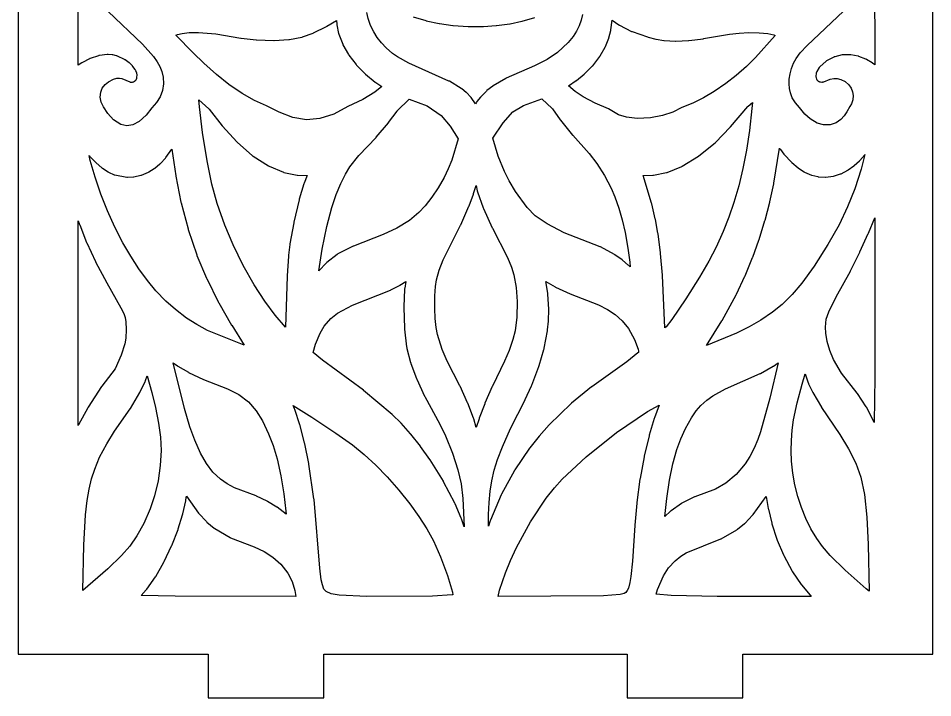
# Model space of a CAD drawing. Header units: millimetres. Extents: x 0 to 63, y 0 to 126.
# Drawn here: x 0 to 63.3, y 0 to 47 of the extents above; entities that cross this region are included whole.
import ezdxf

# ---------------------------------------------------------------- set-up
doc = ezdxf.new("R2010")
doc.units = ezdxf.units.MM
doc.layers.add('CUT', color=1, linetype='Continuous')

msp = doc.modelspace()

# ---------------------------------------------------------------- linework, layer by layer
at = {"layer": 'CUT'}
for points in [[(13.134, 123), (0, 123), (0, 3), (13.134, 3), (13.134, 0), (21.134, 0), (21.134, 3), (42.134, 3), (42.134, 0), (50.134, 0), (50.134, 3), (63.2679, 3), (63.2679, 123), (50.134, 123), (50.134, 126), (42.134, 126), (42.134, 123), (21.134, 123), (21.134, 126), (13.134, 126)], [(17.172, 40.9177), (16.3415, 41.3006), (15.4995, 41.7788), (14.5736, 42.406), (13.7087, 43.0848), (12.832, 43.861), (12.0928, 44.5825), (10.9085, 45.8047), (11.0258, 45.8487), (11.3414, 45.9278), (11.813, 45.9848), (12.4597, 45.9997), (13.6717, 45.9061), (15.3912, 45.5971), (15.4105, 45.5942), (16.447, 45.4744), (16.4728, 45.4726), (17.6721, 45.4346), (17.7017, 45.4351), (18.7181, 45.5005), (18.7554, 45.5051), (19.6196, 45.6674), (19.6444, 45.6731), (19.6688, 45.6809), (20.406, 45.9507), (20.4359, 45.9635), (21.3344, 46.4044), (21.3591, 46.418), (22.025, 46.8247), (22.0311, 46.5784), (22.0329, 46.552), (22.0372, 46.5256), (22.1634, 45.9184), (22.1695, 45.8944), (22.1776, 45.871), (22.4463, 45.1827), (22.4652, 45.1431), (22.8561, 44.4597), (22.8775, 44.4274), (23.3772, 43.7685), (23.4007, 43.7409), (23.9955, 43.1265), (24.022, 43.1022), (24.6985, 42.5518), (24.7266, 42.5315), (25.1459, 42.2632), (24.6699, 41.8676), (23.8438, 41.3576), (22.809, 40.8647), (21.8334, 40.3562), (20.8546, 40.034), (19.9346, 39.9632), (19.0038, 40.1144), (18.0601, 40.4896)], [(40.8259, 40.7024), (39.9248, 41.1031), (39.0921, 41.5448), (38.529, 41.922), (38.0579, 42.3043), (38.6054, 42.668), (38.6254, 42.6826), (39.1585, 43.1026), (39.1852, 43.1263), (39.7152, 43.656), (39.7417, 43.6863), (40.2348, 44.332), (40.2577, 44.3667), (40.6071, 44.9865), (40.6241, 45.022), (40.8531, 45.5939), (40.8647, 45.6293), (40.9977, 46.139), (41.0045, 46.173), (41.0971, 46.8406), (41.5538, 46.5126), (41.5747, 46.4989), (41.5966, 46.487), (42.4363, 46.071), (42.4711, 46.0564), (43.5419, 45.6807), (43.5701, 45.6723), (44.1029, 45.5404), (44.1273, 45.5355), (44.6581, 45.4485), (44.6879, 45.445), (45.4662, 45.3937), (45.4999, 45.3934), (46.361, 45.4305), (46.3872, 45.4327), (47.403, 45.5635), (47.4172, 45.5656), (49.2066, 45.8807), (49.8845, 45.9516), (50.5511, 45.9833), (51.2611, 45.9718), (51.8694, 45.9105), (52.2818, 45.8194), (52.3586, 45.7912), (51.0009, 44.2685), (50.3733, 43.6479), (49.6672, 43.0211), (48.9492, 42.4564), (48.1521, 41.9106), (47.4122, 41.4768), (46.6635, 41.1064), (45.9079, 40.8002), (45.2936, 40.4864), (44.5681, 40.2424), (43.7474, 40.0952), (42.8218, 40.056), (42.0714, 40.1385), (41.5382, 40.3049)], [(15.1386, 38.4043), (16.2118, 37.4743), (16.2425, 37.4512), (17.3186, 36.7633), (17.3522, 36.7455), (18.3469, 36.3289), (18.3815, 36.3181), (19.2898, 36.1276), (19.3226, 36.124), (19.9907, 36.111), (19.7795, 35.5688), (19.762, 35.5183), (19.4429, 34.4669), (19.4302, 34.4193), (19.0678, 32.8768), (19.0587, 32.8322), (18.7986, 31.3702), (18.7915, 31.323), (18.7018, 30.5885), (18.6968, 30.5349), (18.6107, 29.164), (18.6095, 29.1393), (18.4819, 25.6233), (17.7787, 26.4552), (17.0585, 27.407), (16.3106, 28.5472), (15.5534, 29.8847), (14.8635, 31.305), (14.2977, 32.6663), (13.771, 34.1772), (13.3993, 35.5044), (13.0626, 37.1187), (12.7532, 39.0874), (12.5463, 40.8597), (12.4874, 41.3266), (13.1934, 40.7198), (13.2088, 40.6984), (14.1052, 39.5297), (14.1261, 39.5047), (15.1128, 38.4296)], [(28.1446, 33.9969), (27.7242, 33.545), (27.0774, 32.9959), (26.1843, 32.4719), (25.2435, 32.0331), (23.1951, 31.2172), (23.1801, 31.2104), (22.0991, 30.6769), (22.0775, 30.6647), (22.0565, 30.6498), (21.3571, 30.0971), (21.3252, 30.0678), (20.7971, 29.5106), (21.0151, 31.0002), (21.3411, 32.5888), (21.7048, 33.8995), (22.0045, 34.7863), (22.31, 35.5437), (22.6358, 36.2007), (22.9398, 36.7006), (23.5519, 37.4949), (24.7501, 38.7304), (24.7659, 38.7478), (25.604, 39.7381), (25.6208, 39.7593), (26.204, 40.5542), (26.2204, 40.5784), (27.0373, 41.3777), (28.2963, 40.9164), (29.251, 40.2462), (29.8822, 39.5219), (30.4301, 38.6322), (29.987, 37.1755), (29.7461, 36.5678), (29.4548, 35.9573), (29.0599, 35.259), (28.6196, 34.5997)], [(41.9857, 32.1681), (42.1777, 31.083), (42.3021, 30.1109), (42.3249, 29.7806), (42.2401, 29.878), (42.2077, 29.9103), (41.8012, 30.2611), (41.7785, 30.2789), (41.275, 30.6272), (41.2522, 30.6411), (40.2731, 31.1656), (40.2509, 31.176), (37.7801, 32.151), (36.588, 32.7567), (35.7728, 33.3114), (35.2045, 33.8839), (34.4015, 34.9899), (33.9654, 35.7305), (33.6335, 36.3815), (33.1973, 37.4494), (32.8372, 38.6919), (33.5563, 39.7442), (34.2247, 40.4948), (34.9476, 40.945), (36.2144, 41.409), (36.9375, 40.7437), (36.954, 40.7189), (37.4982, 39.9534), (37.5129, 39.9337), (38.345, 38.9022), (38.3579, 38.8871), (39.5003, 37.6185), (40.0394, 36.9237), (40.568, 36.1035), (41.0213, 35.2289), (41.2811, 34.6189), (41.5513, 33.8565), (41.7852, 33.0422)], [(44.4355, 30.7539), (44.2624, 32.0665), (44.2557, 32.1091), (44.0803, 33.0692), (44.0716, 33.1109), (43.8295, 34.1351), (43.8164, 34.184), (43.2253, 36.1094), (43.9105, 36.1225), (43.9422, 36.1259), (44.8564, 36.3115), (44.8901, 36.3216), (45.9127, 36.7369), (45.9442, 36.7528), (47.0634, 37.4366), (47.0922, 37.457), (48.2091, 38.3723), (48.2342, 38.3955), (49.2504, 39.4403), (49.2745, 39.4679), (50.4702, 40.8836), (50.4881, 40.8972), (50.8029, 41.1572), (50.7552, 40.7418), (50.5903, 39.2079), (50.3862, 37.8663), (50.138, 36.5869), (49.8492, 35.3794), (49.514, 34.2274), (49.1685, 33.2261), (48.7759, 32.2436), (48.2777, 31.1573), (47.7703, 30.1762), (47.1334, 29.0641), (46.1907, 27.5683), (45.2264, 26.1567), (44.8201, 25.6362), (44.7384, 25.5623), (44.5719, 29.185), (44.5694, 29.2227), (44.4399, 30.7139)], [(47.6141, 24.3456), (48.6854, 26.0612), (48.7004, 26.0866), (49.6664, 27.8604), (49.681, 27.8891), (50.2689, 29.137), (50.2806, 29.1636), (50.8069, 30.4358), (50.8178, 30.4639), (51.243, 31.6421), (51.2532, 31.6728), (51.6627, 32.9938), (51.672, 33.0268), (51.9916, 34.2508), (51.9995, 34.284), (52.2692, 35.5312), (52.2773, 35.5738), (52.6708, 37.9871), (52.6981, 37.9406), (52.7277, 37.8964), (52.9707, 37.5774), (52.997, 37.5464), (53.4994, 37.0195), (53.523, 36.9971), (53.9587, 36.6271), (53.987, 36.6063), (54.3733, 36.3586), (54.4049, 36.3417), (54.8837, 36.1349), (54.915, 36.1244), (55.3223, 36.026), (55.3531, 36.0212), (55.8469, 35.9904), (55.8798, 35.9915), (56.373, 36.0543), (56.4053, 36.0614), (56.8918, 36.2162), (56.9237, 36.2296), (57.3974, 36.4748), (57.4262, 36.4923), (57.8068, 36.7645), (57.8327, 36.7856), (58.1965, 37.1184), (58.2219, 37.1443), (58.5654, 37.5368), (58.5805, 37.5569), (58.3243, 36.5432), (57.8782, 35.1778), (57.3787, 33.9426), (56.7842, 32.7038), (56.019, 31.331), (55.0668, 29.8247), (54.2177, 28.6592), (53.5502, 27.8801), (52.8561, 27.1963), (52.1864, 26.6443), (51.3837, 26.0943), (50.5794, 25.6349), (49.6875, 25.2006)], [(5.7067, 34.824), (5.3096, 35.9895), (4.9812, 37.1472), (4.9036, 37.4945), (4.9338, 37.4556), (4.9569, 37.4287), (5.3592, 37.0046), (5.3825, 36.9827), (5.7898, 36.6336), (5.8186, 36.6119), (6.2107, 36.3595), (6.2395, 36.3439), (6.6432, 36.1609), (6.6857, 36.1473), (7.5116, 35.986), (7.5536, 35.9829), (7.9678, 36.0029), (7.9983, 36.0068), (8.4889, 36.1176), (8.5222, 36.1284), (8.9993, 36.3322), (9.0299, 36.3483), (9.4123, 36.5883), (9.4402, 36.6085), (9.8043, 36.9111), (9.8321, 36.9372), (10.1741, 37.3018), (10.2096, 37.346), (10.6122, 37.9275), (10.8903, 36.0876), (10.8975, 36.0468), (11.2542, 34.2717), (11.2653, 34.224), (11.7456, 32.4119), (11.7599, 32.364), (12.3487, 30.6252), (12.3645, 30.5833), (13.0184, 29.0096), (13.0349, 28.9735), (13.8543, 27.3215), (13.8703, 27.2918), (14.7524, 25.7652), (14.7641, 25.7458), (15.6387, 24.3842), (13.094, 25.3947), (12.3496, 25.7925), (11.6325, 26.2514), (10.8697, 26.8314), (10.2167, 27.4145), (9.5247, 28.133), (8.9351, 28.84), (8.3468, 29.6437), (7.7802, 30.517), (7.2411, 31.4475), (6.6796, 32.537), (6.1658, 33.6678)], [(34.1156, 29.7603), (34.2774, 29.2371), (34.4478, 28.3583), (34.5169, 27.389), (34.4954, 26.3109), (34.3731, 25.3706), (34.2265, 24.7706), (33.9618, 23.9985), (33.6469, 23.2596), (32.8044, 21.5287), (32.795, 21.5084), (32.2877, 20.3564), (32.276, 20.3281), (31.891, 19.3257), (31.8767, 19.2847), (31.6882, 18.6838), (31.5087, 19.2823), (31.492, 19.3315), (31.1, 20.3554), (31.0857, 20.3896), (30.5678, 21.5344), (30.5562, 21.5587), (29.6842, 23.2689), (29.3284, 24.0825), (29.0001, 25.1214), (28.9089, 25.5914), (28.8397, 26.212), (28.8119, 26.9057), (28.823, 27.7846), (28.8717, 28.4232), (28.9448, 28.8873), (29.1215, 29.5526), (29.4052, 30.2842), (30.5999, 32.6599), (30.6124, 32.6867), (31.1795, 33.9734), (31.1939, 34.009), (31.4892, 34.805), (31.5039, 34.8493), (31.6687, 35.4027), (31.7602, 35.0416), (31.7799, 34.9763), (32.1717, 33.872), (32.1904, 33.8254), (32.7866, 32.4857), (32.8006, 32.4566), (33.8431, 30.4303)], [(6.1167, 28.6882), (6.124, 28.6751), (7.1031, 26.9529), (7.2959, 26.558), (7.3933, 26.2881), (7.4466, 25.9899), (7.4622, 25.4609), (7.4358, 24.8512), (7.3763, 24.4729), (7.1225, 23.6724), (6.6959, 22.7354), (5.7715, 21.5373), (5.7512, 21.5084), (4.8274, 20.0808), (4.8071, 20.0466), (4.1727, 18.867), (4.146, 18.8099), (4.1454, 18.8082), (4.1496, 32.9777), (4.2393, 32.7196), (4.2491, 32.6933), (4.7296, 31.4776), (4.7431, 31.4462), (5.3312, 30.169), (5.3454, 30.1405)], [(59.2526, 22.1726), (59.2243, 19.0218), (58.7012, 20.0538), (58.672, 20.1043), (58.061, 21.0247), (58.0413, 21.0518), (56.9492, 22.4406), (56.4104, 23.3822), (56.1517, 24.0059), (55.9705, 24.6188), (55.8697, 25.1987), (55.8474, 25.6184), (55.9015, 26.1611), (56.0825, 26.6722), (56.5928, 27.7091), (57.5708, 29.4914), (57.5813, 29.5115), (58.2241, 30.8092), (58.2326, 30.8272), (58.8096, 32.0998), (58.8183, 32.1198), (59.257, 33.1871)], [(27.1518, 23.1447), (27.1635, 23.1109), (27.5509, 22.0752), (27.5697, 22.0303), (28.1147, 20.859), (28.1289, 20.8306), (29.1627, 18.9039), (29.5474, 18.1044), (30.035, 16.916), (30.4032, 15.762), (30.6364, 14.7815), (30.7633, 13.7768), (30.8524, 11.8161), (30.6651, 12.3696), (30.6466, 12.4181), (30.2215, 13.4098), (30.2023, 13.4503), (29.4286, 14.9273), (29.4101, 14.9597), (28.4869, 16.4435), (28.4722, 16.4658), (27.8299, 17.374), (27.8175, 17.3906), (27.1576, 18.2297), (27.143, 18.2472), (26.4825, 18.989), (26.4651, 19.0073), (25.8889, 19.5632), (25.8735, 19.5769), (23.8879, 21.2424), (23.8748, 21.2527), (21.0442, 23.3464), (20.3915, 23.8675), (20.5583, 24.4507), (20.878, 25.1986), (21.1731, 25.6965), (21.632, 26.2084), (22.086, 26.5748), (23.125, 27.1302), (25.7567, 28.1875), (25.7747, 28.1957), (26.3772, 28.5067), (26.3957, 28.5172), (26.8115, 28.7834), (26.7355, 28.3258), (26.7282, 28.2714), (26.7242, 28.2161), (26.6741, 27.0555), (26.6737, 26.9872), (26.7163, 25.5567), (26.7184, 25.5165), (26.7222, 25.4766), (26.8645, 24.2636), (26.8736, 24.2042), (26.8865, 24.1466), (27.1416, 23.1798)], [(38.1877, 27.9306), (40.139, 27.1629), (40.7709, 26.8353), (41.2991, 26.4866), (41.7911, 26.0549), (42.2277, 25.5154), (42.6463, 24.7572), (42.8908, 24.0962), (42.9137, 23.9529), (42.9116, 23.904), (42.9027, 23.877), (42.8754, 23.8385), (42.1048, 23.2297), (39.6741, 21.4934), (39.6608, 21.4834), (38.2752, 20.3562), (38.2566, 20.3397), (36.7377, 18.875), (36.7199, 18.8565), (36.0408, 18.0915), (36.028, 18.0764), (35.3977, 17.2846), (35.3792, 17.2595), (34.3557, 15.7535), (34.3321, 15.715), (33.4301, 14.0754), (33.4041, 14.0216), (32.6722, 12.2829), (32.6532, 12.2322), (32.5305, 11.8585), (32.5308, 12.6625), (32.57, 13.4986), (32.6461, 14.2701), (32.7646, 15.0016), (32.9322, 15.7221), (33.1566, 16.4583), (33.4943, 17.3536), (34.0543, 18.6019), (35.0667, 20.6023), (35.0758, 20.621), (35.5098, 21.5629), (35.5259, 21.6013), (36.0225, 22.9002), (36.0415, 22.9574), (36.3651, 24.0838), (36.3748, 24.1211), (36.3829, 24.1596), (36.6064, 25.3689), (36.6169, 25.4423), (36.6753, 26.032), (36.6793, 26.092), (36.7029, 26.7875), (36.7033, 26.8306), (36.7018, 26.8739), (36.642, 27.895), (36.6387, 27.9369), (36.6333, 27.9785), (36.5112, 28.7822), (37.1364, 28.4016), (37.1611, 28.3886), (38.1793, 27.934)], [(15.2574, 20.9513), (15.9282, 20.4498), (16.4655, 19.8358), (16.8974, 19.1308), (17.3233, 18.2428), (17.6316, 17.4321), (17.9072, 16.5065), (18.1726, 15.3488), (18.3807, 14.1049), (18.5156, 12.9002), (18.524, 12.6902), (17.9198, 13.167), (17.8944, 13.1845), (17.2505, 13.5753), (17.2301, 13.5862), (16.4788, 13.9412), (16.4643, 13.9473), (14.9623, 14.5201), (14.4496, 14.7961), (13.9929, 15.1143), (13.4718, 15.6022), (13.0143, 16.1934), (12.5998, 16.9156), (12.2116, 17.7994), (11.8797, 18.7382), (11.5082, 19.9924), (10.7244, 23.1618), (11.0139, 22.9452), (11.0369, 22.9298), (11.7705, 22.4995), (11.7878, 22.4905), (12.8128, 22.0057), (12.8255, 22.0002), (14.4797, 21.3511)], [(45.1622, 12.9239), (45.1331, 12.9004), (44.7332, 12.5341), (44.8701, 13.7707), (45.0617, 15.0446), (45.2977, 16.1596), (45.5709, 17.1497), (45.8426, 17.9031), (46.1638, 18.6082), (46.5754, 19.3464), (46.91, 19.8349), (47.2161, 20.1932), (47.6294, 20.5711), (48.0437, 20.867), (48.9274, 21.3488), (51.3328, 22.4153), (51.3504, 22.4241), (52.2343, 22.9166), (52.257, 22.931), (52.5736, 23.1574), (51.9918, 20.7116), (51.3551, 18.3828), (51.1694, 17.8503), (50.9097, 17.244), (50.6148, 16.6854), (50.2885, 16.1794), (49.6598, 15.4316), (48.9456, 14.8331), (48.2316, 14.4273), (46.8146, 13.8942), (46.7946, 13.8852), (45.9145, 13.4423), (45.8865, 13.4257)], [(9.6704, 14.9972), (9.4339, 13.9641), (9.1287, 13.0678), (8.6754, 12.0427), (8.2108, 11.1988), (7.7156, 10.4755), (7.149, 9.833), (6.203, 8.9016), (4.4624, 7.402), (4.5301, 10.5354), (4.6528, 12.6409), (4.769, 13.6345), (4.904, 14.4129), (5.0746, 15.1273), (5.2847, 15.794), (5.6269, 16.6263), (6.1154, 17.5533), (6.6655, 18.4253), (7.7421, 19.9786), (7.7591, 20.0051), (8.4153, 21.105), (8.4392, 21.1502), (8.7771, 21.8647), (8.7924, 21.8995), (8.8059, 21.9367), (8.91, 22.2494), (9.2394, 21.0926), (9.5011, 20.06), (9.7126, 18.9917), (9.8353, 18.0146), (9.8744, 17.0938), (9.8228, 16.0643)], [(53.4889, 17.7892), (53.5431, 18.5076), (53.6401, 19.2107), (53.8935, 20.3947), (54.2312, 21.6851), (54.4528, 22.3912), (54.6573, 21.7789), (54.6705, 21.7426), (54.6853, 21.7083), (54.9522, 21.1414), (54.9739, 21.0999), (55.564, 20.0855), (55.5813, 20.0578), (56.8463, 18.1934), (57.4508, 17.2059), (57.9444, 16.2137), (58.2902, 15.2362), (58.5442, 14.0535), (58.7137, 12.4712), (58.8022, 10.6034), (58.8777, 7.3611), (58.6664, 7.5201), (57.2109, 8.8285), (56.1714, 9.835), (55.6355, 10.4582), (55.2512, 11), (54.8449, 11.6785), (54.4899, 12.394), (54.1867, 13.1423), (53.9361, 13.9178), (53.7388, 14.7151), (53.5959, 15.5294), (53.508, 16.3582), (53.4776, 17.071)], [(21.6516, 7.1798), (21.3029, 7.3335), (21.151, 7.5031), (21.0388, 7.8008), (20.9597, 8.1543), (20.8634, 8.9636), (20.4604, 13.6955), (20.4543, 13.7487), (20.1052, 16.1513), (20.0967, 16.1999), (19.82, 17.5536), (19.8103, 17.5953), (19.4927, 18.8146), (19.4788, 18.8618), (19.124, 19.9289), (19.1049, 19.9794), (19.0133, 20.1945), (20.306, 19.3956), (21.9776, 18.2908), (23.1156, 17.4766), (23.9274, 16.81), (24.732, 16.0709), (25.5153, 15.2752), (26.3368, 14.3525), (27.0982, 13.4008), (27.7222, 12.5299), (28.2678, 11.6702), (28.7198, 10.8432), (29.2107, 9.7278), (29.6872, 8.4393), (30.0378, 7.3048), (30.0728, 7.1218), (30.0193, 7.1087), (28.6524, 7.0237), (24.1057, 7.0054), (22.1915, 7.0848)], [(42.5072, 9.4503), (42.3916, 8.3774), (42.3178, 7.9616), (42.214, 7.5839), (42.1345, 7.404), (42.0456, 7.2792), (41.9304, 7.204), (41.6405, 7.1257), (40.4976, 7.0329), (33.213, 7.0015), (33.3043, 7.431), (33.6988, 8.6323), (34.0507, 9.4925), (34.4638, 10.3793), (35.4385, 12.1628), (36.5311, 13.8035), (37.0899, 14.5144), (37.6201, 15.1059), (39.2924, 16.6627), (41.3999, 18.3304), (43.5266, 19.7781), (44.3494, 20.2266), (44.0163, 19.3471), (44.001, 19.3018), (43.6507, 18.1436), (43.6387, 18.0993), (43.3053, 16.7009), (43.2962, 16.6573), (43.0207, 15.1461), (43.0142, 15.1047), (42.8003, 13.4986), (42.796, 13.4605), (42.658, 11.933), (42.6559, 11.9058)], [(11.5998, 13.6886), (11.6301, 13.9293), (12.4656, 12.7676), (12.4981, 12.7282), (13.0277, 12.1709), (13.0536, 12.1464), (13.5556, 11.7281), (13.5886, 11.7045), (14.655, 11.0707), (14.6881, 11.0546), (16.3203, 10.4319), (17.0084, 10.1047), (17.6011, 9.7266), (18.1646, 9.2361), (18.653, 8.6189), (18.9539, 8.0347), (19.1436, 7.4086), (19.2004, 7), (10.8432, 7.0095), (8.5094, 7.0683), (8.8588, 7.4553), (8.8896, 7.4941), (9.4855, 8.3526), (9.5075, 8.3874), (10.0741, 9.3799), (10.0925, 9.415), (10.6048, 10.4889), (10.6221, 10.5288), (11.0553, 11.6314), (11.072, 11.6792), (11.3706, 12.6413), (11.3874, 12.705), (11.5865, 13.6113), (11.5939, 13.6496)], [(54.1992, 7.7947), (54.7847, 7.0846), (54.8016, 7.0655), (54.864, 7.0002), (48.3655, 7.0034), (45.1823, 7.0611), (44.1278, 7.1588), (44.2233, 7.4895), (44.6431, 8.423), (44.9885, 8.9697), (45.4435, 9.4711), (45.8307, 9.7962), (46.2151, 10.0272), (48.6076, 10.9749), (48.6361, 10.9888), (49.7214, 11.6171), (49.7553, 11.6407), (50.2566, 12.0529), (50.2839, 12.0783), (50.8084, 12.6298), (50.8391, 12.6666), (51.7532, 13.9152), (51.8908, 13.0875), (51.9016, 13.0334), (52.1263, 12.076), (52.1438, 12.0136), (52.4904, 10.9534), (52.5109, 10.8987), (52.9481, 9.8745), (52.9711, 9.8267), (53.5523, 8.7535), (53.5768, 8.7131), (54.1759, 7.8259)]]:
    msp.add_lwpolyline(points, close=True, dxfattribs=at)
for points in [[(6.2134, 47.4339), (8.5892, 45.1779), (9.3592, 44.3333), (9.6198, 43.97), (9.8027, 43.635), (9.9263, 43.3054), (10.0177, 42.8992), (10.0486, 42.4414), (9.9813, 41.9852), (9.8202, 41.5478), (9.572, 41.1421), (9.2443, 40.7824), (8.8452, 40.2642), (8.3688, 39.8487), (7.9236, 39.6131), (7.5154, 39.5466), (7.1043, 39.6416), (6.5819, 39.959), (6.1874, 40.3876), (5.9072, 40.8459), (5.734, 41.1744), (5.6653, 41.517), (5.7002, 41.8591), (5.8116, 42.1317), (6.0075, 42.3872), (6.2358, 42.5725), (6.5908, 42.763), (6.8188, 42.8385), (7.001, 42.8412), (7.1599, 42.7995), (7.7097, 42.578), (7.7375, 42.5682), (7.7663, 42.5612), (7.7955, 42.5569), (7.825, 42.5556), (7.8545, 42.5569), (7.8838, 42.5611), (7.9125, 42.568), (7.9404, 42.5776), (7.9672, 42.59), (8.0404, 42.6277), (8.0651, 42.6419), (8.0883, 42.6583), (8.1098, 42.6769), (8.1295, 42.6972), (8.1472, 42.7194), (8.1626, 42.743), (8.1758, 42.768), (8.1865, 42.7941), (8.1947, 42.821), (8.2002, 42.8486), (8.2032, 42.8767), (8.2141, 43.0665), (8.2142, 43.0962), (8.2115, 43.1258), (8.2057, 43.1551), (8.197, 43.1836), (8.1386, 43.3454), (8.1276, 43.372), (8.1139, 43.3974), (8.0979, 43.4214), (7.9285, 43.651), (7.9117, 43.6718), (7.893, 43.6911), (7.7122, 43.862), (7.6809, 43.8879), (7.3898, 44.0973), (7.3666, 44.1124), (7.3422, 44.1254), (6.854, 44.3568), (6.825, 44.3688), (6.795, 44.3777), (6.5525, 44.4369), (6.5276, 44.442), (6.5022, 44.4449), (6.2113, 44.4667), (6.1813, 44.4675), (6.1516, 44.4654), (5.6132, 44.4016), (5.5817, 44.3962), (5.5508, 44.3876), (4.9826, 44.1962), (4.96, 44.1876), (4.9382, 44.1774), (4.4338, 43.9138), (4.4047, 43.8964), (4.1452, 43.722), (4.1484, 50.0166)], [(59.251, 50.1277), (59.257, 43.7607), (59.1012, 43.8823), (59.0689, 43.9043), (58.6892, 44.1291), (58.667, 44.1411), (58.6437, 44.1512), (58.162, 44.3381), (58.135, 44.3472), (58.1072, 44.3538), (57.6131, 44.4465), (57.5829, 44.4505), (57.5524, 44.4517), (57.0627, 44.4462), (57.0283, 44.4439), (56.9943, 44.4378), (56.4993, 44.3196), (56.4749, 44.3127), (56.4512, 44.3038), (56.4283, 44.2931), (55.9221, 44.0292), (55.8907, 44.0104), (55.8618, 43.988), (55.473, 43.6467), (55.4501, 43.6243), (55.4296, 43.5997), (55.412, 43.5731), (55.2416, 43.2833), (55.2291, 43.2596), (55.2187, 43.2349), (55.2106, 43.2094), (55.2049, 43.1834), (55.2015, 43.1569), (55.1871, 42.9793), (55.1862, 42.948), (55.1886, 42.9168), (55.1944, 42.8861), (55.2033, 42.8561), (55.233, 42.773), (55.244, 42.7463), (55.2575, 42.7209), (55.2734, 42.6968), (55.2916, 42.6743), (55.312, 42.6536), (55.3342, 42.635), (55.3581, 42.6186), (55.3835, 42.6044), (55.4102, 42.5927), (55.438, 42.5835), (55.4664, 42.5771), (55.4953, 42.5733), (55.585, 42.5659), (55.6132, 42.5649), (55.6416, 42.5664), (55.6695, 42.5704), (55.697, 42.5771), (55.7237, 42.5862), (56.1681, 42.7607), (56.4191, 42.8129), (56.6627, 42.8088), (56.9019, 42.7513), (57.205, 42.5968), (57.4611, 42.3782), (57.6241, 42.1488), (57.7237, 41.8949), (57.7613, 41.6243), (57.7369, 41.3466), (57.6494, 41.0699), (57.5386, 40.8671), (57.337, 40.5166), (57.1351, 40.2213), (56.9034, 39.9781), (56.5832, 39.7521), (56.1648, 39.6041), (55.7224, 39.596), (55.263, 39.7308), (54.7956, 40.0141), (54.4244, 40.3554), (54.0573, 40.8058), (53.7665, 41.121), (53.5478, 41.4787), (53.4194, 41.8147), (53.3543, 42.1141), (53.3279, 42.4339), (53.342, 42.7711), (53.3982, 43.1241), (53.4981, 43.491), (53.6454, 43.874), (53.8129, 44.1871), (54.1061, 44.5789), (54.5869, 45.0937), (57.0944, 47.4704)], [(39.0273, 47.2443), (38.9382, 46.8408), (38.8025, 46.4544), (38.6185, 46.0819), (38.3838, 45.7197), (38.0424, 45.3053), (37.2967, 44.6123), (36.6014, 44.1303), (35.7142, 43.6844), (33.7569, 42.8355), (33.7236, 42.8186), (32.8551, 42.3085), (32.8218, 42.286), (32.4178, 41.9707), (32.3892, 41.9453), (31.9942, 41.5479), (31.97, 41.5203), (31.7286, 41.2096), (31.7053, 41.1749), (31.6454, 41.0706), (31.3432, 41.4871), (31.3284, 41.5058), (31.3123, 41.5233), (31.0035, 41.8315), (30.9794, 41.8531), (30.6795, 42.0946), (30.6467, 42.1176), (29.8249, 42.6172), (29.7902, 42.6353), (27.0198, 43.8687), (26.2264, 44.3074), (25.8981, 44.5503), (25.457, 44.9371), (25.1282, 45.2833), (24.8416, 45.648), (24.5988, 46.027), (24.3701, 46.4863), (24.2031, 46.9571), (24.1106, 47.3636)], [(27.3294, 47.0732), (28.1975, 46.8122), (28.2211, 46.8061), (29.1147, 46.6124), (29.1379, 46.6083), (30.063, 46.4804), (30.0859, 46.478), (31.1379, 46.4114), (31.1586, 46.4108), (32.166, 46.4145), (32.1846, 46.4151), (33.0673, 46.4715), (33.0885, 46.4736), (34.0124, 46.5971), (34.0355, 46.6012), (34.8445, 46.7725), (34.8681, 46.7785), (35.7377, 47.0359)]]:
    msp.add_lwpolyline(points, dxfattribs=at)

doc.saveas('drawing.dxf')
